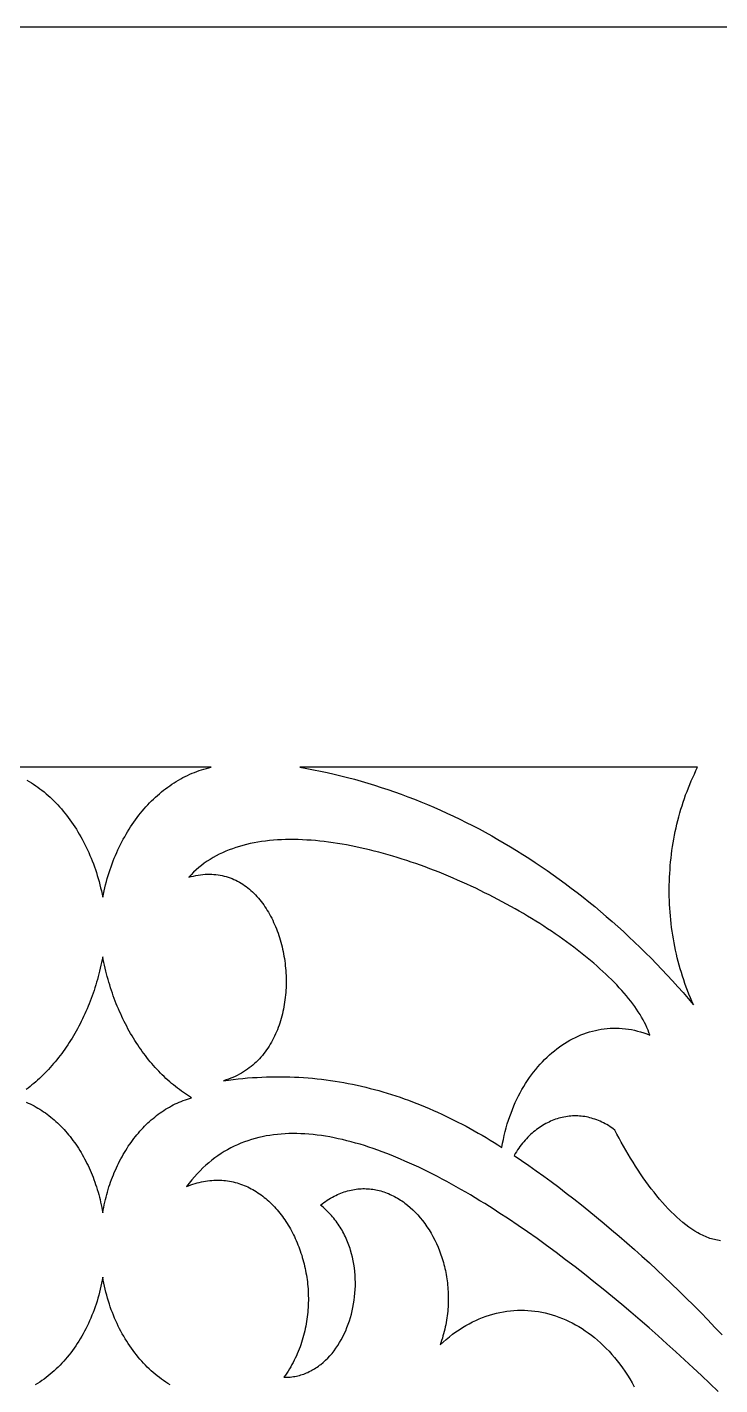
# Model space of a CAD drawing. Extents: x -4950 to -2150, y -1354 to 1346.
# Drawn here: x -4089 to -3925.2, y 1024.6 to 1345.6 of the extents above; entities that cross this region are included whole.
import ezdxf

# ---------------------------------------------------------------- set-up
doc = ezdxf.new("R2010")
doc.units = 0
doc.layers.add('LAYER_1', color=18, linetype='CONTINUOUS')

msp = doc.modelspace()

# ---------------------------------------------------------------- linework, layer by layer
at = {"layer": 'LAYER_1'}
for points in [[(-4949.84, -1354.38), (-2149.84, -1354.38), (-2149.84, 1345.62), (-4949.84, 1345.62)], [(-4024.49, 1170.61), (-4022.87, 1170.32), (-4021.26, 1170.02), (-4019.64, 1169.69), (-4018.03, 1169.34), (-4016.42, 1168.98), (-4014.82, 1168.59), (-4013.22, 1168.19), (-4011.62, 1167.76), (-4010.03, 1167.32), (-4008.44, 1166.85), (-4006.86, 1166.37), (-4005.28, 1165.86), (-4003.7, 1165.34), (-4002.13, 1164.8), (-4000.57, 1164.24), (-3999.01, 1163.66), (-3997.45, 1163.06), (-3995.9, 1162.44), (-3994.35, 1161.81), (-3992.81, 1161.15), (-3991.27, 1160.47), (-3989.74, 1159.78), (-3988.21, 1159.07), (-3986.69, 1158.34), (-3985.18, 1157.59), (-3983.67, 1156.82), (-3982.16, 1156.03), (-3980.67, 1155.23), (-3979.17, 1154.41), (-3977.69, 1153.56), (-3976.21, 1152.7), (-3974.73, 1151.83), (-3973.27, 1150.93), (-3971.81, 1150.02), (-3970.35, 1149.08), (-3968.9, 1148.13), (-3967.46, 1147.17), (-3966.03, 1146.18), (-3964.6, 1145.18), (-3963.18, 1144.15), (-3961.77, 1143.12), (-3960.36, 1142.06), (-3958.96, 1140.98), (-3957.57, 1139.89), (-3956.19, 1138.78), (-3954.81, 1137.66), (-3953.45, 1136.51), (-3952.09, 1135.35), (-3950.73, 1134.17), (-3949.39, 1132.98), (-3948.05, 1131.77), (-3946.73, 1130.54), (-3945.41, 1129.29), (-3944.1, 1128.03), (-3942.79, 1126.75), (-3941.5, 1125.45), (-3940.22, 1124.13), (-3938.94, 1122.8), (-3937.67, 1121.46), (-3936.41, 1120.09), (-3935.16, 1118.71), (-3933.92, 1117.32), (-3932.69, 1115.9), (-3931.47, 1114.47), (-3931.84, 1115.29), (-3932.2, 1116.12), (-3932.54, 1116.95), (-3932.87, 1117.79), (-3933.19, 1118.64), (-3933.5, 1119.49), (-3933.79, 1120.34), (-3934.07, 1121.2), (-3934.34, 1122.07), (-3934.6, 1122.93), (-3934.85, 1123.81), (-3935.08, 1124.69), (-3935.3, 1125.57), (-3935.51, 1126.45), (-3935.71, 1127.34), (-3935.89, 1128.23), (-3936.06, 1129.13), (-3936.22, 1130.02), (-3936.37, 1130.92), (-3936.51, 1131.83), (-3936.63, 1132.73), (-3936.74, 1133.64), (-3936.84, 1134.55), (-3936.93, 1135.45), (-3937, 1136.37), (-3937.06, 1137.28), (-3937.11, 1138.19), (-3937.15, 1139.1), (-3937.18, 1140.02), (-3937.19, 1140.93), (-3937.19, 1141.85), (-3937.18, 1142.76), (-3937.16, 1143.67), (-3937.13, 1144.59), (-3937.08, 1145.5), (-3937.02, 1146.41), (-3936.95, 1147.32), (-3936.87, 1148.23), (-3936.77, 1149.13), (-3936.66, 1150.04), (-3936.55, 1150.94), (-3936.41, 1151.84), (-3936.27, 1152.74), (-3936.12, 1153.63), (-3935.95, 1154.53), (-3935.77, 1155.41), (-3935.58, 1156.3), (-3935.37, 1157.18), (-3935.16, 1158.06), (-3934.93, 1158.93), (-3934.69, 1159.8), (-3934.44, 1160.67), (-3934.18, 1161.53), (-3933.9, 1162.38), (-3933.62, 1163.23), (-3933.32, 1164.07), (-3933, 1164.91), (-3932.68, 1165.75), (-3932.35, 1166.57), (-3932, 1167.39), (-3931.64, 1168.21), (-3931.27, 1169.02), (-3930.89, 1169.82), (-3930.49, 1170.61)], [(-3941.79, 1107.28), (-3941.99, 1107.87), (-3942.22, 1108.47), (-3942.48, 1109.07), (-3942.76, 1109.68), (-3943.06, 1110.29), (-3943.39, 1110.9), (-3943.74, 1111.52), (-3944.11, 1112.14), (-3944.51, 1112.76), (-3944.92, 1113.39), (-3945.36, 1114.02), (-3945.82, 1114.65), (-3946.3, 1115.29), (-3946.8, 1115.92), (-3947.33, 1116.56), (-3947.87, 1117.2), (-3948.43, 1117.84), (-3949.01, 1118.48), (-3949.61, 1119.13), (-3950.23, 1119.77), (-3950.86, 1120.41), (-3951.52, 1121.06), (-3952.19, 1121.7), (-3952.88, 1122.35), (-3953.58, 1122.99), (-3954.31, 1123.63), (-3955.04, 1124.27), (-3955.8, 1124.91), (-3956.57, 1125.55), (-3957.35, 1126.19), (-3958.15, 1126.83), (-3958.96, 1127.46), (-3959.79, 1128.09), (-3960.63, 1128.72), (-3961.49, 1129.35), (-3962.35, 1129.97), (-3963.23, 1130.59), (-3964.13, 1131.21), (-3965.03, 1131.82), (-3965.95, 1132.43), (-3966.87, 1133.04), (-3967.81, 1133.64), (-3968.76, 1134.24), (-3969.72, 1134.83), (-3970.69, 1135.42), (-3971.66, 1136), (-3972.65, 1136.57), (-3973.65, 1137.14), (-3974.65, 1137.71), (-3975.66, 1138.27), (-3976.68, 1138.82), (-3977.71, 1139.37), (-3978.74, 1139.91), (-3979.78, 1140.44), (-3980.83, 1140.96), (-3981.88, 1141.48), (-3982.94, 1141.99), (-3984.01, 1142.49), (-3985.08, 1142.99), (-3986.15, 1143.47), (-3987.23, 1143.95), (-3988.31, 1144.42), (-3989.39, 1144.88), (-3990.48, 1145.33), (-3991.57, 1145.77), (-3992.67, 1146.2), (-3993.76, 1146.62), (-3994.86, 1147.03), (-3995.96, 1147.43), (-3997.06, 1147.82), (-3998.16, 1148.2), (-3999.26, 1148.57), (-4000.36, 1148.92), (-4001.47, 1149.27), (-4002.57, 1149.6), (-4003.67, 1149.92), (-4004.76, 1150.23), (-4005.86, 1150.53), (-4006.95, 1150.81), (-4008.05, 1151.08), (-4009.14, 1151.34), (-4010.22, 1151.59), (-4011.3, 1151.82), (-4012.38, 1152.04), (-4013.46, 1152.24), (-4014.53, 1152.43), (-4015.59, 1152.6), (-4016.65, 1152.77), (-4017.71, 1152.91), (-4018.76, 1153.04), (-4019.8, 1153.16), (-4020.83, 1153.26), (-4021.86, 1153.34), (-4022.88, 1153.41), (-4023.9, 1153.46), (-4024.9, 1153.5), (-4025.9, 1153.51), (-4026.89, 1153.52), (-4027.87, 1153.5), (-4028.84, 1153.47), (-4029.8, 1153.42), (-4030.75, 1153.35), (-4031.69, 1153.26), (-4032.62, 1153.16), (-4033.54, 1153.04), (-4034.45, 1152.89), (-4035.34, 1152.73), (-4036.22, 1152.55), (-4037.09, 1152.36), (-4037.95, 1152.14), (-4038.8, 1151.9), (-4039.63, 1151.64), (-4040.44, 1151.36), (-4041.25, 1151.06), (-4042.03, 1150.74), (-4042.81, 1150.4), (-4043.56, 1150.04), (-4044.3, 1149.66), (-4045.03, 1149.25), (-4045.74, 1148.82), (-4046.43, 1148.38), (-4047.11, 1147.9), (-4047.77, 1147.41), (-4048.41, 1146.89), (-4049.03, 1146.35), (-4049.63, 1145.79), (-4050.22, 1145.21), (-4050.78, 1144.6), (-4050.21, 1144.75), (-4049.65, 1144.89), (-4049.09, 1145.01), (-4048.53, 1145.11), (-4047.98, 1145.19), (-4047.44, 1145.25), (-4046.91, 1145.3), (-4046.38, 1145.32), (-4045.86, 1145.33), (-4045.34, 1145.31), (-4044.83, 1145.29), (-4044.33, 1145.24), (-4043.83, 1145.18), (-4043.34, 1145.1), (-4042.86, 1145), (-4042.38, 1144.89), (-4041.91, 1144.76), (-4041.45, 1144.62), (-4040.99, 1144.46), (-4040.54, 1144.28), (-4040.1, 1144.1), (-4039.66, 1143.89), (-4039.23, 1143.67), (-4038.81, 1143.44), (-4038.4, 1143.2), (-4037.99, 1142.94), (-4037.59, 1142.67), (-4037.2, 1142.38), (-4036.81, 1142.09), (-4036.43, 1141.78), (-4036.06, 1141.46), (-4035.7, 1141.13), (-4035.34, 1140.78), (-4034.99, 1140.43), (-4034.65, 1140.06), (-4034.32, 1139.68), (-4033.99, 1139.3), (-4033.67, 1138.9), (-4033.36, 1138.49), (-4033.06, 1138.07), (-4032.77, 1137.65), (-4032.48, 1137.21), (-4032.2, 1136.77), (-4031.93, 1136.32), (-4031.67, 1135.86), (-4031.41, 1135.39), (-4031.17, 1134.92), (-4030.93, 1134.43), (-4030.7, 1133.94), (-4030.47, 1133.45), (-4030.26, 1132.94), (-4030.06, 1132.43), (-4029.86, 1131.92), (-4029.67, 1131.4), (-4029.49, 1130.87), (-4029.32, 1130.34), (-4029.16, 1129.8), (-4029, 1129.26), (-4028.86, 1128.72), (-4028.72, 1128.17), (-4028.59, 1127.62), (-4028.47, 1127.06), (-4028.36, 1126.5), (-4028.26, 1125.94), (-4028.17, 1125.37), (-4028.09, 1124.81), (-4028.01, 1124.24), (-4027.95, 1123.66), (-4027.89, 1123.09), (-4027.84, 1122.52), (-4027.81, 1121.94), (-4027.78, 1121.37), (-4027.76, 1120.79), (-4027.75, 1120.21), (-4027.75, 1119.64), (-4027.76, 1119.06), (-4027.78, 1118.49), (-4027.81, 1117.91), (-4027.85, 1117.34), (-4027.9, 1116.77), (-4027.95, 1116.2), (-4028.02, 1115.63), (-4028.1, 1115.07), (-4028.19, 1114.5), (-4028.28, 1113.94), (-4028.39, 1113.39), (-4028.51, 1112.83), (-4028.64, 1112.28), (-4028.77, 1111.74), (-4028.92, 1111.2), (-4029.08, 1110.66), (-4029.25, 1110.13), (-4029.43, 1109.6), (-4029.62, 1109.08), (-4029.81, 1108.56), (-4030.02, 1108.05), (-4030.24, 1107.55), (-4030.47, 1107.05), (-4030.72, 1106.56), (-4030.97, 1106.08), (-4031.23, 1105.6), (-4031.5, 1105.13), (-4031.79, 1104.67), (-4032.08, 1104.22), (-4032.39, 1103.77), (-4032.71, 1103.34), (-4033.03, 1102.91), (-4033.37, 1102.49), (-4033.72, 1102.08), (-4034.08, 1101.68), (-4034.45, 1101.3), (-4034.84, 1100.92), (-4035.23, 1100.55), (-4035.64, 1100.19), (-4036.05, 1099.85), (-4036.48, 1099.51), (-4036.92, 1099.19), (-4037.37, 1098.88), (-4037.84, 1098.58), (-4038.31, 1098.29), (-4038.8, 1098.02), (-4039.3, 1097.76), (-4039.81, 1097.51), (-4040.33, 1097.28), (-4040.86, 1097.06), (-4041.41, 1096.86), (-4041.96, 1096.67), (-4042.53, 1096.49), (-4041.39, 1096.65), (-4040.25, 1096.79), (-4039.11, 1096.92), (-4037.98, 1097.04), (-4036.85, 1097.14), (-4035.73, 1097.22), (-4034.61, 1097.29), (-4033.5, 1097.35), (-4032.39, 1097.4), (-4031.28, 1097.42), (-4030.18, 1097.44), (-4029.08, 1097.44), (-4027.99, 1097.43), (-4026.9, 1097.4), (-4025.81, 1097.36), (-4024.73, 1097.31), (-4023.65, 1097.24), (-4022.57, 1097.16), (-4021.5, 1097.07), (-4020.44, 1096.96), (-4019.37, 1096.84), (-4018.31, 1096.71), (-4017.26, 1096.56), (-4016.2, 1096.41), (-4015.15, 1096.23), (-4014.11, 1096.05), (-4013.07, 1095.86), (-4012.03, 1095.65), (-4010.99, 1095.43), (-4009.96, 1095.19), (-4008.93, 1094.95), (-4007.91, 1094.69), (-4006.89, 1094.43), (-4005.87, 1094.15), (-4004.86, 1093.85), (-4003.85, 1093.55), (-4002.84, 1093.24), (-4001.83, 1092.91), (-4000.83, 1092.57), (-3999.83, 1092.22), (-3998.84, 1091.86), (-3997.85, 1091.49), (-3996.86, 1091.11), (-3995.87, 1090.72), (-3994.89, 1090.31), (-3993.91, 1089.9), (-3992.93, 1089.47), (-3991.96, 1089.04), (-3990.99, 1088.59), (-3990.02, 1088.14), (-3989.05, 1087.67), (-3988.09, 1087.2), (-3987.13, 1086.71), (-3986.18, 1086.21), (-3985.22, 1085.71), (-3984.27, 1085.19), (-3983.32, 1084.67), (-3982.38, 1084.13), (-3981.43, 1083.59), (-3980.49, 1083.04), (-3979.56, 1082.47), (-3978.62, 1081.9), (-3977.69, 1081.32), (-3976.76, 1080.73), (-3976.59, 1081.69), (-3976.4, 1082.63), (-3976.2, 1083.56), (-3975.97, 1084.47), (-3975.73, 1085.38), (-3975.47, 1086.27), (-3975.2, 1087.15), (-3974.91, 1088.01), (-3974.6, 1088.86), (-3974.28, 1089.7), (-3973.94, 1090.52), (-3973.58, 1091.33), (-3973.21, 1092.12), (-3972.83, 1092.9), (-3972.43, 1093.66), (-3972.02, 1094.41), (-3971.59, 1095.14), (-3971.15, 1095.85), (-3970.7, 1096.55), (-3970.24, 1097.23), (-3969.76, 1097.9), (-3969.27, 1098.55), (-3968.77, 1099.18), (-3968.25, 1099.79), (-3967.73, 1100.39), (-3967.19, 1100.97), (-3966.65, 1101.53), (-3966.09, 1102.07), (-3965.53, 1102.59), (-3964.95, 1103.1), (-3964.36, 1103.58), (-3963.77, 1104.05), (-3963.17, 1104.49), (-3962.55, 1104.92), (-3961.93, 1105.33), (-3961.31, 1105.71), (-3960.67, 1106.08), (-3960.03, 1106.42), (-3959.38, 1106.75), (-3958.72, 1107.05), (-3958.06, 1107.33), (-3957.39, 1107.59), (-3956.72, 1107.82), (-3956.04, 1108.04), (-3955.35, 1108.23), (-3954.66, 1108.4), (-3953.97, 1108.55), (-3953.27, 1108.67), (-3952.57, 1108.77), (-3951.86, 1108.85), (-3951.15, 1108.9), (-3950.44, 1108.92), (-3949.73, 1108.93), (-3949.01, 1108.91), (-3948.29, 1108.86), (-3947.57, 1108.79), (-3946.85, 1108.69), (-3946.13, 1108.57), (-3945.41, 1108.42), (-3944.68, 1108.25), (-3943.96, 1108.04), (-3943.23, 1107.82), (-3942.51, 1107.56)]]:
    msp.add_lwpolyline(points, close=True, dxfattribs=at)
for points in [[(-4089, 1167.58), (-4088.48, 1167.27), (-4087.96, 1166.94), (-4087.45, 1166.61), (-4086.94, 1166.26), (-4086.44, 1165.91), (-4085.95, 1165.54), (-4085.46, 1165.16), (-4084.97, 1164.77), (-4084.49, 1164.36), (-4084.02, 1163.95), (-4083.56, 1163.53), (-4083.09, 1163.09), (-4082.64, 1162.65), (-4082.19, 1162.19), (-4081.75, 1161.73), (-4081.31, 1161.25), (-4080.88, 1160.76), (-4080.46, 1160.27), (-4080.05, 1159.76), (-4079.64, 1159.25), (-4079.23, 1158.72), (-4078.84, 1158.19), (-4078.45, 1157.64), (-4078.07, 1157.09), (-4077.7, 1156.53), (-4077.33, 1155.96), (-4076.98, 1155.38), (-4076.63, 1154.79), (-4076.28, 1154.19), (-4075.95, 1153.59), (-4075.62, 1152.97), (-4075.3, 1152.35), (-4074.99, 1151.72), (-4074.69, 1151.08), (-4074.4, 1150.44), (-4074.12, 1149.78), (-4073.84, 1149.12), (-4073.57, 1148.45), (-4073.32, 1147.78), (-4073.07, 1147.09), (-4072.83, 1146.4), (-4072.6, 1145.7), (-4072.38, 1145), (-4072.16, 1144.29), (-4071.96, 1143.57), (-4071.77, 1142.85), (-4071.59, 1142.12), (-4071.41, 1141.38), (-4071.25, 1140.64), (-4071.1, 1139.89), (-4070.95, 1140.64), (-4070.78, 1141.38), (-4070.61, 1142.12), (-4070.43, 1142.85), (-4070.24, 1143.57), (-4070.03, 1144.29), (-4069.82, 1145), (-4069.6, 1145.7), (-4069.37, 1146.4), (-4069.13, 1147.09), (-4068.88, 1147.78), (-4068.62, 1148.45), (-4068.36, 1149.12), (-4068.08, 1149.78), (-4067.8, 1150.44), (-4067.5, 1151.08), (-4067.2, 1151.72), (-4066.89, 1152.35), (-4066.57, 1152.97), (-4066.25, 1153.59), (-4065.91, 1154.19), (-4065.57, 1154.79), (-4065.22, 1155.38), (-4064.86, 1155.96), (-4064.5, 1156.53), (-4064.13, 1157.09), (-4063.74, 1157.64), (-4063.36, 1158.19), (-4062.96, 1158.72), (-4062.56, 1159.25), (-4062.15, 1159.76), (-4061.74, 1160.27), (-4061.31, 1160.76), (-4060.88, 1161.25), (-4060.45, 1161.73), (-4060.01, 1162.19), (-4059.56, 1162.65), (-4059.1, 1163.09), (-4058.64, 1163.53), (-4058.17, 1163.95), (-4057.7, 1164.36), (-4057.22, 1164.77), (-4056.74, 1165.16), (-4056.25, 1165.54), (-4055.75, 1165.91), (-4055.25, 1166.26), (-4054.75, 1166.61), (-4054.24, 1166.94), (-4053.72, 1167.27), (-4053.2, 1167.58), (-4052.67, 1167.88), (-4052.14, 1168.16), (-4051.61, 1168.44), (-4051.07, 1168.7), (-4050.53, 1168.95), (-4049.98, 1169.19), (-4049.42, 1169.41), (-4048.87, 1169.62), (-4048.31, 1169.82), (-4047.74, 1170), (-4047.18, 1170.18), (-4046.6, 1170.33), (-4046.03, 1170.48), (-4045.45, 1170.61), (-4071.1, 1170.61), (-4096.75, 1170.61)], [(-4089.18, 1091.43), (-4088.71, 1091.22), (-4088.24, 1091), (-4087.78, 1090.77), (-4087.32, 1090.53), (-4086.87, 1090.28), (-4086.42, 1090.02), (-4085.97, 1089.75), (-4085.53, 1089.47), (-4085.09, 1089.17), (-4084.66, 1088.87), (-4084.23, 1088.56), (-4083.81, 1088.24), (-4083.39, 1087.91), (-4082.98, 1087.58), (-4082.58, 1087.23), (-4082.17, 1086.87), (-4081.78, 1086.5), (-4081.39, 1086.13), (-4081, 1085.75), (-4080.62, 1085.35), (-4080.25, 1084.95), (-4079.88, 1084.55), (-4079.52, 1084.13), (-4079.16, 1083.7), (-4078.81, 1083.27), (-4078.47, 1082.83), (-4078.13, 1082.38), (-4077.8, 1081.92), (-4077.47, 1081.46), (-4077.15, 1080.99), (-4076.84, 1080.51), (-4076.53, 1080.02), (-4076.23, 1079.53), (-4075.94, 1079.03), (-4075.65, 1078.52), (-4075.37, 1078.01), (-4075.1, 1077.49), (-4074.83, 1076.96), (-4074.57, 1076.43), (-4074.32, 1075.89), (-4074.08, 1075.35), (-4073.84, 1074.8), (-4073.61, 1074.24), (-4073.39, 1073.68), (-4073.17, 1073.11), (-4072.97, 1072.53), (-4072.77, 1071.95), (-4072.57, 1071.37), (-4072.39, 1070.78), (-4072.21, 1070.18), (-4072.05, 1069.58), (-4071.89, 1068.98), (-4071.73, 1068.37), (-4071.59, 1067.76), (-4071.45, 1067.14), (-4071.33, 1066.52), (-4071.21, 1065.89), (-4071.1, 1065.26), (-4070.99, 1065.89), (-4070.87, 1066.52), (-4070.74, 1067.14), (-4070.61, 1067.76), (-4070.46, 1068.37), (-4070.31, 1068.98), (-4070.15, 1069.58), (-4069.98, 1070.18), (-4069.81, 1070.78), (-4069.62, 1071.37), (-4069.43, 1071.95), (-4069.23, 1072.53), (-4069.02, 1073.11), (-4068.81, 1073.68), (-4068.59, 1074.24), (-4068.36, 1074.8), (-4068.12, 1075.35), (-4067.87, 1075.89), (-4067.62, 1076.43), (-4067.36, 1076.96), (-4067.1, 1077.49), (-4066.82, 1078.01), (-4066.54, 1078.52), (-4066.26, 1079.03), (-4065.96, 1079.53), (-4065.66, 1080.02), (-4065.36, 1080.51), (-4065.05, 1080.99), (-4064.73, 1081.46), (-4064.4, 1081.92), (-4064.07, 1082.38), (-4063.73, 1082.83), (-4063.38, 1083.27), (-4063.03, 1083.7), (-4062.68, 1084.13), (-4062.32, 1084.55), (-4061.95, 1084.95), (-4061.57, 1085.35), (-4061.19, 1085.75), (-4060.81, 1086.13), (-4060.42, 1086.5), (-4060.02, 1086.87), (-4059.62, 1087.23), (-4059.21, 1087.58), (-4058.8, 1087.91), (-4058.39, 1088.24), (-4057.96, 1088.56), (-4057.54, 1088.87), (-4057.1, 1089.17), (-4056.67, 1089.47), (-4056.23, 1089.75), (-4055.78, 1090.02), (-4055.33, 1090.28), (-4054.88, 1090.53), (-4054.42, 1090.77), (-4053.95, 1091), (-4053.48, 1091.22), (-4053.01, 1091.43), (-4052.54, 1091.62), (-4052.06, 1091.81), (-4051.57, 1091.99), (-4051.08, 1092.15), (-4050.59, 1092.3), (-4050.1, 1092.44), (-4050.59, 1092.75), (-4051.08, 1093.06), (-4051.56, 1093.38), (-4052.04, 1093.71), (-4052.51, 1094.05), (-4052.99, 1094.4), (-4053.45, 1094.75), (-4053.91, 1095.12), (-4054.37, 1095.49), (-4054.82, 1095.87), (-4055.27, 1096.25), (-4055.72, 1096.65), (-4056.15, 1097.05), (-4056.59, 1097.46), (-4057.02, 1097.88), (-4057.44, 1098.3), (-4057.86, 1098.73), (-4058.27, 1099.17), (-4058.68, 1099.62), (-4059.09, 1100.07), (-4059.49, 1100.53), (-4059.88, 1101), (-4060.27, 1101.47), (-4060.65, 1101.95), (-4061.03, 1102.44), (-4061.4, 1102.94), (-4061.77, 1103.44), (-4062.13, 1103.95), (-4062.49, 1104.46), (-4062.84, 1104.98), (-4063.18, 1105.51), (-4063.52, 1106.04), (-4063.85, 1106.58), (-4064.18, 1107.12), (-4064.5, 1107.67), (-4064.82, 1108.23), (-4065.13, 1108.79), (-4065.43, 1109.36), (-4065.73, 1109.93), (-4066.02, 1110.51), (-4066.31, 1111.09), (-4066.59, 1111.68), (-4066.86, 1112.28), (-4067.13, 1112.88), (-4067.39, 1113.48), (-4067.65, 1114.09), (-4067.9, 1114.71), (-4068.14, 1115.32), (-4068.37, 1115.95), (-4068.6, 1116.58), (-4068.83, 1117.21), (-4069.04, 1117.85), (-4069.25, 1118.49), (-4069.45, 1119.14), (-4069.65, 1119.79), (-4069.84, 1120.44), (-4070.02, 1121.1), (-4070.2, 1121.77), (-4070.36, 1122.43), (-4070.52, 1123.1), (-4070.68, 1123.78), (-4070.83, 1124.46), (-4070.97, 1125.14), (-4071.1, 1125.82), (-4071.23, 1125.14), (-4071.37, 1124.46), (-4071.52, 1123.78), (-4071.67, 1123.1), (-4071.83, 1122.43), (-4072, 1121.77), (-4072.18, 1121.1), (-4072.36, 1120.44), (-4072.55, 1119.79), (-4072.74, 1119.14), (-4072.95, 1118.49), (-4073.16, 1117.85), (-4073.37, 1117.21), (-4073.59, 1116.58), (-4073.82, 1115.95), (-4074.06, 1115.32), (-4074.3, 1114.71), (-4074.55, 1114.09), (-4074.8, 1113.48), (-4075.06, 1112.88), (-4075.33, 1112.28), (-4075.61, 1111.68), (-4075.89, 1111.09), (-4076.17, 1110.51), (-4076.46, 1109.93), (-4076.76, 1109.36), (-4077.07, 1108.79), (-4077.38, 1108.23), (-4077.69, 1107.67), (-4078.01, 1107.12), (-4078.34, 1106.58), (-4078.68, 1106.04), (-4079.02, 1105.51), (-4079.36, 1104.98), (-4079.71, 1104.46), (-4080.07, 1103.95), (-4080.43, 1103.44), (-4080.8, 1102.94), (-4081.17, 1102.44), (-4081.55, 1101.95), (-4081.93, 1101.47), (-4082.32, 1101), (-4082.71, 1100.53), (-4083.11, 1100.07), (-4083.51, 1099.62), (-4083.92, 1099.17), (-4084.34, 1098.73), (-4084.76, 1098.3), (-4085.18, 1097.88), (-4085.61, 1097.46), (-4086.04, 1097.05), (-4086.48, 1096.65), (-4086.92, 1096.25), (-4087.37, 1095.87), (-4087.83, 1095.49), (-4088.28, 1095.12), (-4088.74, 1094.75), (-4089.21, 1094.4)], [(-3925.09, 1058.67), (-3925.44, 1058.71), (-3925.8, 1058.77), (-3926.15, 1058.84), (-3926.51, 1058.92), (-3926.86, 1059.01), (-3927.22, 1059.11), (-3927.57, 1059.22), (-3927.93, 1059.35), (-3928.28, 1059.48), (-3928.64, 1059.63), (-3929, 1059.79), (-3929.35, 1059.95), (-3929.71, 1060.13), (-3930.07, 1060.32), (-3930.42, 1060.51), (-3931.14, 1060.93), (-3931.85, 1061.39), (-3932.56, 1061.89), (-3933.26, 1062.42), (-3933.97, 1062.98), (-3934.67, 1063.57), (-3935.37, 1064.2), (-3936.07, 1064.85), (-3936.76, 1065.53), (-3937.44, 1066.24), (-3938.13, 1066.97), (-3938.8, 1067.73), (-3939.47, 1068.51), (-3940.14, 1069.31), (-3940.79, 1070.13), (-3941.44, 1070.96), (-3942.09, 1071.82), (-3942.72, 1072.69), (-3943.35, 1073.57), (-3943.96, 1074.47), (-3944.57, 1075.38), (-3945.17, 1076.3), (-3945.76, 1077.22), (-3946.33, 1078.16), (-3946.9, 1079.1), (-3947.46, 1080.05), (-3948, 1081), (-3948.53, 1081.95), (-3949.05, 1082.9), (-3949.55, 1083.85), (-3950.04, 1084.8), (-3950.42, 1085.09), (-3950.8, 1085.36), (-3951.18, 1085.62), (-3951.57, 1085.87), (-3951.96, 1086.11), (-3952.35, 1086.33), (-3952.75, 1086.54), (-3953.14, 1086.73), (-3953.54, 1086.92), (-3953.94, 1087.09), (-3954.34, 1087.25), (-3954.75, 1087.39), (-3955.15, 1087.52), (-3955.56, 1087.65), (-3955.96, 1087.75), (-3956.37, 1087.85), (-3956.78, 1087.93), (-3957.19, 1088), (-3957.6, 1088.06), (-3958.01, 1088.11), (-3958.42, 1088.14), (-3958.83, 1088.16), (-3959.24, 1088.17), (-3959.65, 1088.17), (-3960.05, 1088.16), (-3960.46, 1088.13), (-3960.87, 1088.09), (-3961.27, 1088.04), (-3961.68, 1087.98), (-3962.08, 1087.91), (-3962.48, 1087.82), (-3962.88, 1087.73), (-3963.28, 1087.62), (-3963.68, 1087.5), (-3964.07, 1087.37), (-3964.46, 1087.23), (-3964.85, 1087.07), (-3965.24, 1086.91), (-3965.62, 1086.73), (-3966, 1086.55), (-3966.38, 1086.35), (-3966.76, 1086.14), (-3967.13, 1085.92), (-3967.5, 1085.69), (-3967.86, 1085.44), (-3968.22, 1085.19), (-3968.58, 1084.93), (-3968.93, 1084.65), (-3969.27, 1084.37), (-3969.62, 1084.07), (-3969.96, 1083.76), (-3970.29, 1083.45), (-3970.62, 1083.12), (-3970.94, 1082.78), (-3971.26, 1082.43), (-3971.57, 1082.07), (-3971.88, 1081.7), (-3972.18, 1081.32), (-3972.48, 1080.93), (-3972.77, 1080.53), (-3973.05, 1080.12), (-3973.33, 1079.71), (-3973.6, 1079.28), (-3973.86, 1078.84), (-3972.13, 1077.65), (-3970.38, 1076.44), (-3968.63, 1075.2), (-3966.87, 1073.93), (-3965.1, 1072.63), (-3963.32, 1071.3), (-3961.54, 1069.94), (-3959.76, 1068.56), (-3957.97, 1067.15), (-3956.18, 1065.72), (-3954.39, 1064.26), (-3952.6, 1062.77), (-3950.81, 1061.27), (-3949.02, 1059.74), (-3947.24, 1058.19), (-3945.45, 1056.62), (-3943.68, 1055.03), (-3941.9, 1053.42), (-3940.14, 1051.79), (-3938.38, 1050.14), (-3936.63, 1048.48), (-3934.9, 1046.8), (-3933.17, 1045.11), (-3931.45, 1043.4), (-3929.75, 1041.67), (-3928.06, 1039.93), (-3926.39, 1038.18), (-3924.73, 1036.42)], [(-3925.62, 1022.99), (-3927.58, 1024.87), (-3929.56, 1026.76), (-3931.58, 1028.64), (-3933.61, 1030.53), (-3935.67, 1032.41), (-3937.75, 1034.29), (-3939.85, 1036.17), (-3941.97, 1038.03), (-3944.11, 1039.89), (-3946.26, 1041.74), (-3948.43, 1043.57), (-3950.62, 1045.39), (-3952.81, 1047.19), (-3955.02, 1048.97), (-3957.24, 1050.73), (-3959.46, 1052.47), (-3961.7, 1054.18), (-3963.94, 1055.87), (-3966.18, 1057.52), (-3968.43, 1059.15), (-3970.69, 1060.74), (-3972.94, 1062.29), (-3975.2, 1063.81), (-3977.45, 1065.29), (-3978.57, 1066.02), (-3979.7, 1066.73), (-3980.82, 1067.44), (-3981.95, 1068.13), (-3983.07, 1068.81), (-3984.19, 1069.48), (-3985.31, 1070.14), (-3986.43, 1070.78), (-3987.54, 1071.42), (-3988.66, 1072.04), (-3989.77, 1072.65), (-3990.88, 1073.24), (-3991.99, 1073.82), (-3993.09, 1074.39), (-3994.19, 1074.95), (-3995.29, 1075.49), (-3996.39, 1076.02), (-3997.48, 1076.53), (-3998.57, 1077.03), (-3999.66, 1077.51), (-4000.74, 1077.98), (-4001.82, 1078.43), (-4002.89, 1078.86), (-4003.96, 1079.28), (-4005.03, 1079.69), (-4006.09, 1080.08), (-4007.15, 1080.45), (-4008.2, 1080.8), (-4009.25, 1081.14), (-4010.29, 1081.46), (-4011.33, 1081.76), (-4012.36, 1082.04), (-4013.39, 1082.31), (-4014.41, 1082.56), (-4015.42, 1082.79), (-4016.43, 1083), (-4017.43, 1083.19), (-4018.43, 1083.36), (-4019.42, 1083.51), (-4020.4, 1083.64), (-4021.38, 1083.75), (-4022.35, 1083.84), (-4023.31, 1083.91), (-4024.26, 1083.96), (-4025.21, 1083.99), (-4026.15, 1084), (-4027.08, 1083.98), (-4028.01, 1083.95), (-4028.92, 1083.89), (-4029.83, 1083.81), (-4030.73, 1083.7), (-4031.62, 1083.58), (-4032.5, 1083.43), (-4033.38, 1083.25), (-4034.24, 1083.06), (-4035.1, 1082.84), (-4035.95, 1082.59), (-4036.78, 1082.32), (-4037.61, 1082.03), (-4038.43, 1081.71), (-4039.24, 1081.37), (-4040.03, 1081), (-4040.82, 1080.6), (-4041.6, 1080.18), (-4042.36, 1079.74), (-4043.12, 1079.27), (-4043.87, 1078.77), (-4044.6, 1078.24), (-4045.32, 1077.69), (-4046.03, 1077.11), (-4046.73, 1076.5), (-4047.42, 1075.86), (-4048.1, 1075.2), (-4048.77, 1074.51), (-4049.42, 1073.79), (-4050.06, 1073.04), (-4050.69, 1072.26), (-4051.3, 1071.45), (-4050.79, 1071.66), (-4050.28, 1071.85), (-4049.78, 1072.02), (-4049.27, 1072.18), (-4048.77, 1072.33), (-4048.27, 1072.46), (-4047.78, 1072.57), (-4047.28, 1072.68), (-4046.79, 1072.76), (-4046.3, 1072.84), (-4045.82, 1072.89), (-4045.34, 1072.94), (-4044.86, 1072.97), (-4044.38, 1072.99), (-4043.91, 1072.99), (-4043.44, 1072.98), (-4042.97, 1072.96), (-4042.51, 1072.93), (-4042.05, 1072.88), (-4041.59, 1072.82), (-4041.14, 1072.74), (-4040.69, 1072.66), (-4040.24, 1072.56), (-4039.8, 1072.45), (-4039.36, 1072.33), (-4038.93, 1072.2), (-4038.5, 1072.05), (-4038.07, 1071.9), (-4037.65, 1071.73), (-4037.23, 1071.55), (-4036.81, 1071.37), (-4036.41, 1071.17), (-4036, 1070.96), (-4035.6, 1070.74), (-4035.2, 1070.51), (-4034.81, 1070.27), (-4034.43, 1070.02), (-4034.04, 1069.76), (-4033.67, 1069.49), (-4033.29, 1069.21), (-4032.93, 1068.92), (-4032.56, 1068.62), (-4032.21, 1068.31), (-4031.86, 1068), (-4031.51, 1067.67), (-4031.17, 1067.34), (-4030.83, 1067), (-4030.5, 1066.65), (-4030.18, 1066.29), (-4029.86, 1065.93), (-4029.55, 1065.56), (-4029.24, 1065.18), (-4028.94, 1064.79), (-4028.64, 1064.4), (-4028.35, 1063.99), (-4028.07, 1063.59), (-4027.79, 1063.17), (-4027.52, 1062.75), (-4027.25, 1062.32), (-4026.99, 1061.89), (-4026.74, 1061.45), (-4026.5, 1061), (-4026.26, 1060.55), (-4026.02, 1060.09), (-4025.8, 1059.63), (-4025.58, 1059.16), (-4025.37, 1058.68), (-4025.16, 1058.2), (-4024.96, 1057.72), (-4024.77, 1057.23), (-4024.59, 1056.74), (-4024.41, 1056.24), (-4024.24, 1055.74), (-4024.08, 1055.24), (-4023.93, 1054.73), (-4023.78, 1054.21), (-4023.64, 1053.7), (-4023.51, 1053.18), (-4023.38, 1052.65), (-4023.27, 1052.13), (-4023.16, 1051.6), (-4023.06, 1051.07), (-4022.97, 1050.53), (-4022.88, 1050), (-4022.81, 1049.46), (-4022.74, 1048.92), (-4022.68, 1048.37), (-4022.63, 1047.83), (-4022.58, 1047.28), (-4022.55, 1046.73), (-4022.52, 1046.18), (-4022.51, 1045.63), (-4022.5, 1045.08), (-4022.5, 1044.53), (-4022.51, 1043.98), (-4022.53, 1043.42), (-4022.55, 1042.87), (-4022.59, 1042.31), (-4022.64, 1041.76), (-4022.69, 1041.21), (-4022.76, 1040.65), (-4022.83, 1040.1), (-4022.91, 1039.54), (-4023.01, 1038.99), (-4023.11, 1038.44), (-4023.22, 1037.89), (-4023.34, 1037.34), (-4023.47, 1036.79), (-4023.61, 1036.25), (-4023.77, 1035.7), (-4023.93, 1035.16), (-4024.1, 1034.62), (-4024.28, 1034.08), (-4024.47, 1033.55), (-4024.67, 1033.01), (-4024.89, 1032.48), (-4025.11, 1031.95), (-4025.34, 1031.43), (-4025.59, 1030.91), (-4025.84, 1030.39), (-4026.11, 1029.87), (-4026.39, 1029.36), (-4026.67, 1028.85), (-4026.97, 1028.35), (-4027.28, 1027.85), (-4027.6, 1027.35), (-4027.93, 1026.86), (-4028.28, 1026.38), (-4027.9, 1026.37), (-4027.52, 1026.38), (-4027.15, 1026.4), (-4026.77, 1026.43), (-4026.41, 1026.47), (-4026.04, 1026.52), (-4025.68, 1026.58), (-4025.33, 1026.65), (-4024.97, 1026.73), (-4024.62, 1026.82), (-4024.28, 1026.92), (-4023.93, 1027.02), (-4023.59, 1027.14), (-4023.26, 1027.27), (-4022.93, 1027.4), (-4022.6, 1027.54), (-4022.27, 1027.7), (-4021.95, 1027.86), (-4021.64, 1028.02), (-4021.33, 1028.2), (-4021.02, 1028.39), (-4020.71, 1028.58), (-4020.41, 1028.78), (-4020.12, 1028.99), (-4019.83, 1029.2), (-4019.54, 1029.43), (-4018.98, 1029.89), (-4018.43, 1030.39), (-4017.91, 1030.91), (-4017.4, 1031.46), (-4016.91, 1032.03), (-4016.43, 1032.63), (-4015.98, 1033.25), (-4015.55, 1033.89), (-4015.13, 1034.56), (-4014.74, 1035.24), (-4014.36, 1035.94), (-4014.01, 1036.66), (-4013.68, 1037.39), (-4013.37, 1038.14), (-4013.07, 1038.91), (-4012.81, 1039.68), (-4012.56, 1040.47), (-4012.34, 1041.28), (-4012.14, 1042.09), (-4011.96, 1042.91), (-4011.8, 1043.74), (-4011.67, 1044.57), (-4011.56, 1045.41), (-4011.48, 1046.26), (-4011.42, 1047.11), (-4011.39, 1047.96), (-4011.38, 1048.82), (-4011.4, 1049.67), (-4011.45, 1050.52), (-4011.52, 1051.38), (-4011.61, 1052.23), (-4011.74, 1053.08), (-4011.89, 1053.92), (-4012.07, 1054.75), (-4012.28, 1055.58), (-4012.51, 1056.41), (-4012.64, 1056.82), (-4012.77, 1057.22), (-4012.92, 1057.62), (-4013.07, 1058.02), (-4013.22, 1058.42), (-4013.39, 1058.82), (-4013.56, 1059.21), (-4013.74, 1059.6), (-4013.93, 1059.98), (-4014.12, 1060.36), (-4014.32, 1060.74), (-4014.53, 1061.12), (-4014.75, 1061.49), (-4014.97, 1061.86), (-4015.2, 1062.22), (-4015.44, 1062.58), (-4015.69, 1062.93), (-4015.95, 1063.28), (-4016.21, 1063.63), (-4016.48, 1063.97), (-4016.76, 1064.31), (-4017.05, 1064.64), (-4017.34, 1064.96), (-4017.65, 1065.28), (-4017.96, 1065.6), (-4018.28, 1065.91), (-4018.61, 1066.21), (-4018.94, 1066.51), (-4019.29, 1066.8), (-4019.64, 1067.09), (-4019.24, 1067.4), (-4018.84, 1067.69), (-4018.44, 1067.97), (-4018.04, 1068.24), (-4017.64, 1068.49), (-4017.24, 1068.73), (-4016.83, 1068.96), (-4016.43, 1069.18), (-4016.03, 1069.38), (-4015.62, 1069.57), (-4015.22, 1069.75), (-4014.82, 1069.91), (-4014.42, 1070.06), (-4014.01, 1070.21), (-4013.61, 1070.33), (-4013.21, 1070.45), (-4012.81, 1070.55), (-4012.41, 1070.65), (-4012.01, 1070.73), (-4011.61, 1070.8), (-4011.21, 1070.86), (-4010.81, 1070.9), (-4010.41, 1070.94), (-4010.02, 1070.96), (-4009.62, 1070.98), (-4009.23, 1070.98), (-4008.84, 1070.97), (-4008.44, 1070.95), (-4008.06, 1070.92), (-4007.67, 1070.88), (-4007.28, 1070.83), (-4006.9, 1070.77), (-4006.52, 1070.7), (-4006.13, 1070.62), (-4005.76, 1070.53), (-4005.38, 1070.43), (-4005.01, 1070.32), (-4004.63, 1070.2), (-4004.26, 1070.07), (-4003.9, 1069.93), (-4003.53, 1069.79), (-4003.17, 1069.63), (-4002.81, 1069.46), (-4002.46, 1069.29), (-4002.1, 1069.11), (-4001.75, 1068.91), (-4001.41, 1068.71), (-4001.06, 1068.5), (-4000.72, 1068.29), (-4000.38, 1068.06), (-4000.05, 1067.83), (-3999.72, 1067.58), (-3999.39, 1067.33), (-3999.07, 1067.08), (-3998.43, 1066.54), (-3997.81, 1065.97), (-3997.21, 1065.37), (-3996.62, 1064.75), (-3996.05, 1064.09), (-3995.5, 1063.41), (-3994.97, 1062.71), (-3994.46, 1061.98), (-3993.97, 1061.23), (-3993.5, 1060.45), (-3993.05, 1059.65), (-3992.63, 1058.83), (-3992.22, 1057.99), (-3991.85, 1057.13), (-3991.49, 1056.25), (-3991.33, 1055.81), (-3991.17, 1055.36), (-3991.01, 1054.9), (-3990.86, 1054.45), (-3990.72, 1053.98), (-3990.59, 1053.52), (-3990.46, 1053.05), (-3990.34, 1052.57), (-3990.23, 1052.1), (-3990.12, 1051.62), (-3990.02, 1051.13), (-3989.93, 1050.65), (-3989.85, 1050.16), (-3989.77, 1049.66), (-3989.7, 1049.17), (-3989.64, 1048.67), (-3989.59, 1048.17), (-3989.54, 1047.66), (-3989.5, 1047.15), (-3989.47, 1046.65), (-3989.45, 1046.13), (-3989.43, 1045.62), (-3989.43, 1045.11), (-3989.43, 1044.59), (-3989.44, 1044.07), (-3989.46, 1043.55), (-3989.49, 1043.03), (-3989.53, 1042.5), (-3989.57, 1041.98), (-3989.63, 1041.45), (-3989.69, 1040.93), (-3989.76, 1040.4), (-3989.84, 1039.87), (-3989.93, 1039.34), (-3990.03, 1038.81), (-3990.14, 1038.28), (-3990.26, 1037.74), (-3990.39, 1037.21), (-3990.53, 1036.68), (-3990.68, 1036.15), (-3990.83, 1035.61), (-3991, 1035.08), (-3991.18, 1034.55), (-3991.37, 1034.02), (-3990.64, 1034.69), (-3989.9, 1035.34), (-3989.15, 1035.95), (-3988.4, 1036.54), (-3987.64, 1037.1), (-3986.87, 1037.62), (-3986.1, 1038.12), (-3985.31, 1038.59), (-3984.52, 1039.03), (-3983.73, 1039.45), (-3982.93, 1039.83), (-3982.13, 1040.18), (-3981.32, 1040.51), (-3980.51, 1040.81), (-3979.69, 1041.08), (-3978.87, 1041.32), (-3978.05, 1041.53), (-3977.22, 1041.71), (-3976.4, 1041.87), (-3975.57, 1042), (-3974.74, 1042.1), (-3973.91, 1042.17), (-3973.08, 1042.22), (-3972.25, 1042.23), (-3971.42, 1042.22), (-3970.6, 1042.18), (-3969.77, 1042.12), (-3968.94, 1042.02), (-3968.12, 1041.9), (-3967.3, 1041.75), (-3966.49, 1041.58), (-3965.67, 1041.38), (-3964.86, 1041.15), (-3964.06, 1040.89), (-3963.26, 1040.61), (-3962.46, 1040.3), (-3961.67, 1039.96), (-3960.89, 1039.6), (-3960.11, 1039.21), (-3959.34, 1038.8), (-3958.58, 1038.35), (-3957.82, 1037.89), (-3957.07, 1037.39), (-3956.33, 1036.87), (-3955.6, 1036.33), (-3954.88, 1035.75), (-3954.17, 1035.16), (-3953.47, 1034.53), (-3952.78, 1033.88), (-3952.1, 1033.21), (-3951.43, 1032.51), (-3950.77, 1031.78), (-3950.13, 1031.03), (-3949.49, 1030.25), (-3948.88, 1029.45), (-3948.27, 1028.63), (-3947.68, 1027.78), (-3947.1, 1026.9), (-3946.54, 1026), (-3945.99, 1025.07), (-3945.46, 1024.12)], [(-4055.17, 1024.58), (-4055.69, 1024.9), (-4056.21, 1025.24), (-4056.72, 1025.58), (-4057.22, 1025.94), (-4057.71, 1026.31), (-4058.21, 1026.7), (-4058.69, 1027.09), (-4059.17, 1027.5), (-4059.64, 1027.92), (-4060.1, 1028.35), (-4060.56, 1028.79), (-4061.01, 1029.24), (-4061.45, 1029.71), (-4061.88, 1030.18), (-4062.31, 1030.67), (-4062.73, 1031.16), (-4063.14, 1031.67), (-4063.54, 1032.18), (-4063.94, 1032.71), (-4064.33, 1033.24), (-4064.71, 1033.79), (-4065.08, 1034.34), (-4065.44, 1034.9), (-4065.79, 1035.48), (-4066.14, 1036.06), (-4066.47, 1036.65), (-4066.8, 1037.25), (-4067.12, 1037.86), (-4067.42, 1038.47), (-4067.72, 1039.1), (-4068.01, 1039.73), (-4068.29, 1040.37), (-4068.56, 1041.02), (-4068.82, 1041.67), (-4069.07, 1042.34), (-4069.31, 1043.01), (-4069.53, 1043.68), (-4069.75, 1044.37), (-4069.96, 1045.06), (-4070.15, 1045.76), (-4070.34, 1046.46), (-4070.51, 1047.17), (-4070.68, 1047.89), (-4070.83, 1048.61), (-4070.97, 1049.34), (-4071.1, 1050.07), (-4071.23, 1049.34), (-4071.37, 1048.61), (-4071.52, 1047.89), (-4071.68, 1047.17), (-4071.86, 1046.46), (-4072.04, 1045.76), (-4072.24, 1045.06), (-4072.45, 1044.37), (-4072.66, 1043.68), (-4072.89, 1043.01), (-4073.13, 1042.34), (-4073.38, 1041.67), (-4073.64, 1041.02), (-4073.91, 1040.37), (-4074.19, 1039.73), (-4074.47, 1039.1), (-4074.77, 1038.47), (-4075.08, 1037.86), (-4075.4, 1037.25), (-4075.72, 1036.65), (-4076.06, 1036.06), (-4076.4, 1035.48), (-4076.76, 1034.9), (-4077.12, 1034.34), (-4077.49, 1033.79), (-4077.87, 1033.24), (-4078.26, 1032.71), (-4078.65, 1032.18), (-4079.06, 1031.67), (-4079.47, 1031.16), (-4079.89, 1030.67), (-4080.31, 1030.18), (-4080.75, 1029.71), (-4081.19, 1029.24), (-4081.64, 1028.79), (-4082.1, 1028.35), (-4082.56, 1027.92), (-4083.03, 1027.5), (-4083.51, 1027.09), (-4083.99, 1026.7), (-4084.48, 1026.31), (-4084.98, 1025.94), (-4085.48, 1025.58), (-4085.99, 1025.24), (-4086.51, 1024.9), (-4087.03, 1024.58)]]:
    msp.add_lwpolyline(points, dxfattribs=at)

doc.saveas('drawing.dxf')
